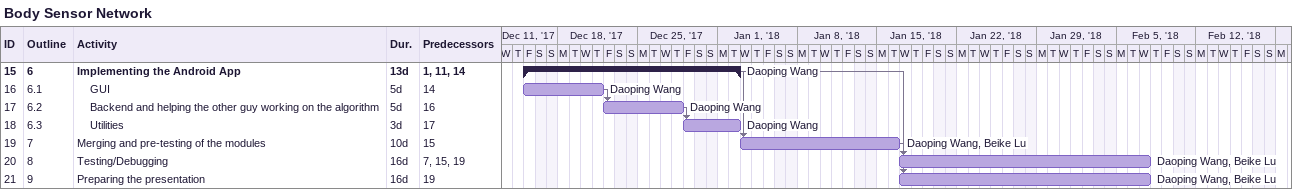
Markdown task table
Body Sensor Network

| ID | WBS | Task | Duration | Start | Finish | Predecessors | Resources |
|---|---|---|---|---|---|---|---|
| 15 | 6 | **Implementing the Android App** | 13d | 2017-12-15 | 2018-01-02 | 1, 11, 14 | Daoping Wang |
| 16 | 6.1 | GUI | 5d | 2017-12-15 | 2017-12-21 | 14 | Daoping Wang |
| 17 | 6.2 | Backend and helping the other guy working on the algorithm | 5d | 2017-12-22 | 2017-12-28 | 16 | Daoping Wang |
| 18 | 6.3 | Utilities | 3d | 2017-12-29 | 2018-01-02 | 17 | Daoping Wang |
| 19 | 7 | Merging and pre-testing of the modules | 10d | 2018-01-03 | 2018-01-16 | 15 | Daoping Wang, Beike Lu |
| 20 | 8 | Testing/Debugging | 16d | 2018-01-17 | 2018-02-07 | 7, 15, 19 | Daoping Wang, Beike Lu |
| 21 | 9 | Preparing the presentation | 16d | 2018-01-17 | 2018-02-07 | 19 | Daoping Wang, Beike Lu |
